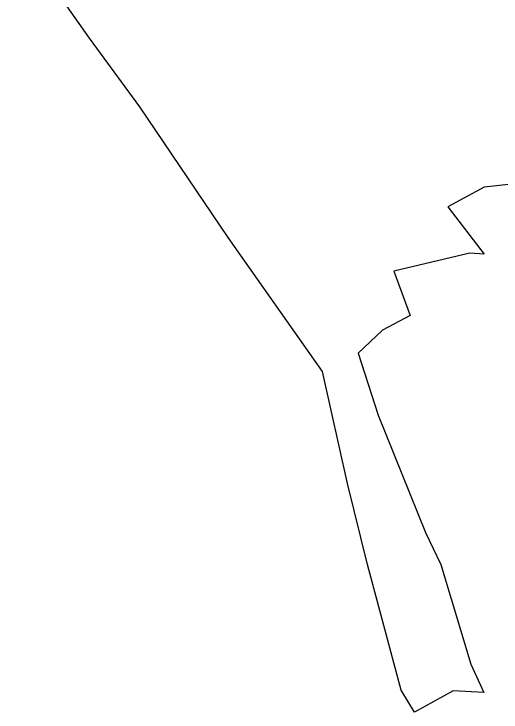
# Model space of a CAD drawing. Header units: metres. Extents: x 258469 to 261959, y 2180031 to 2183133.
# Drawn here: x 259210 to 260215, y 2180250 to 2181692 of the extents above; entities that cross this region are included whole.
import ezdxf

# ---------------------------------------------------------------- set-up
doc = ezdxf.new("R2010")
doc.units = ezdxf.units.M
doc.layers.add('village', color=3, linetype='Continuous')

msp = doc.modelspace()

# ---------------------------------------------------------------- linework, layer by layer
at = {"layer": 'village', "color": 3}
for p, q in [((259366, 2181641.4), (259209.9, 2181863.3)), ((259469.7, 2181499.8), (259366, 2181641.4)), ((259652.1, 2181230.3), (259469.7, 2181499.8)), ((260289, 2181345.6), (260180.3, 2181333.8)), ((260180.3, 2181333.8), (260105.2, 2181293.3)), ((260105.2, 2181293.3), (260180.2, 2181195.6)), ((259846.4, 2180953.8), (259652.1, 2181230.3)), ((260150.5, 2181197.8), (259993.8, 2181160.3)), ((260180.2, 2181195.6), (260150.5, 2181197.8)), ((259993.8, 2181160.3), (260027.4, 2181069.4)), ((260027.4, 2181069.4), (259970.5, 2181038.5)), ((259970.5, 2181038.5), (259920.5, 2180991.2)), ((259920.5, 2180991.2), (259961.6, 2180863.6)), ((259898.5, 2180722.4), (259846.4, 2180953.8)), ((259961.6, 2180863.6), (260059.5, 2180621.3)), ((259939.7, 2180554.9), (259898.5, 2180722.4)), ((260059.5, 2180621.3), (260091.2, 2180554.9)), ((260008.9, 2180295.9), (259939.7, 2180554.9)), ((260091.2, 2180554.9), (260153.1, 2180349)), ((260153.1, 2180349), (260179.8, 2180290.9)), ((260036.4, 2180250.4), (260008.9, 2180295.9)), ((260116.6, 2180294.5), (260036.4, 2180250.4)), ((260179.8, 2180290.9), (260116.6, 2180294.5))]:
    msp.add_line(p, q, dxfattribs=at)

doc.saveas('drawing.dxf')
